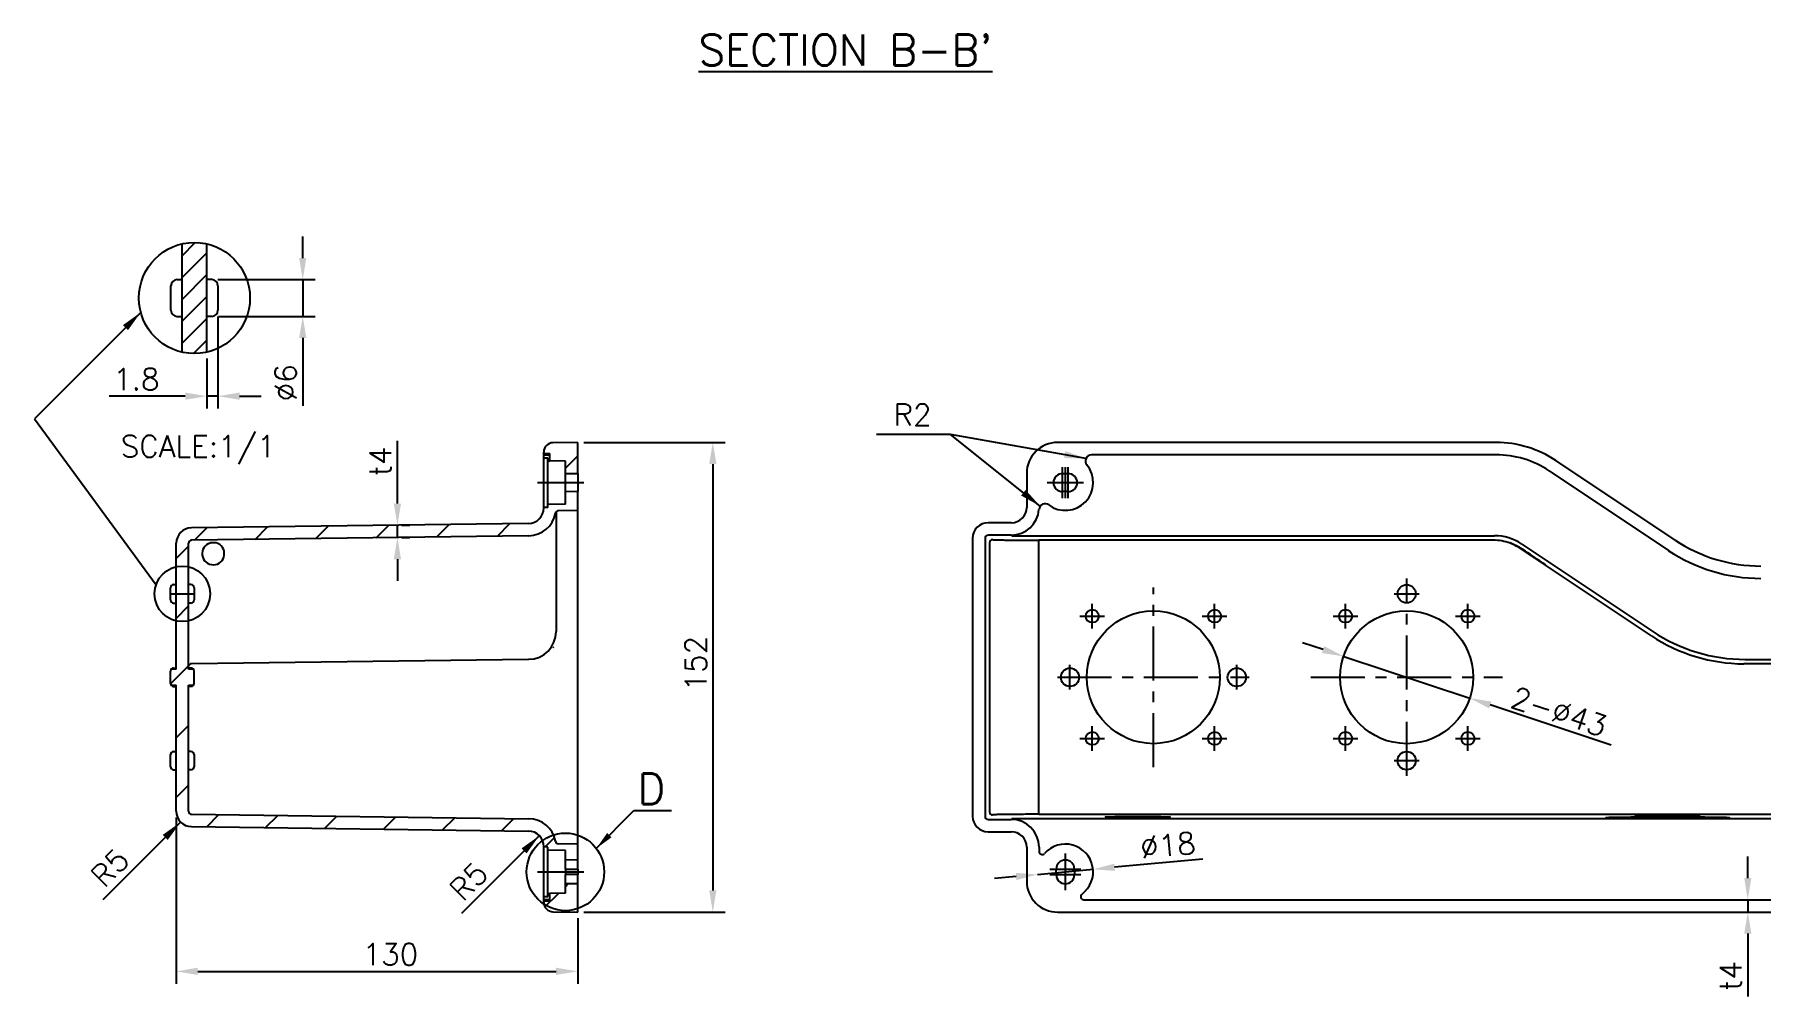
# Model space of a CAD drawing. Extents: x 14808 to 20058, y -13198 to -11680.
# Drawn here: x 19633.6 to 19912.9, y -12854.9 to -12699.2 of the extents above; entities that cross this region are included whole.
import ezdxf

# ---------------------------------------------------------------- set-up
doc = ezdxf.new("R2010")
doc.units = 0
doc.header["$LTSCALE"] = 7
doc.header["$MEASUREMENT"] = 0
doc.linetypes.add('CENTER', pattern=[2, 1.25, -0.25, 0.25, -0.25])
doc.layers.get('0').update_dxf_attribs({"color": 2, "linetype": 'CONTINUOUS'})
for name, color, linetype in [('08_ALL_FEATURES', 7, 'CONTINUOUS'), ('CEN', 1, 'CENTER'), ('D', 2, 'CONTINUOUS'), ('DWG', 7, 'CONTINUOUS')]:
    doc.layers.add(name, color=color, linetype=linetype)
doc.styles.add('GHS', font='romans', dxfattribs={"bigfont": 'ghs'})
doc.dimstyles.new('STANDARD$7', dxfattribs={"dimtxt": 3.5, "dimasz": 3, "dimexe": 1, "dimexo": 0.0625, "dimgap": 1, "dimtad": 1, "dimdec": 4, "dimzin": 0, "dimdsep": 46, "dimtxsty": 'GHS', "dimcen": 1, "dimclrt": 2, "dimadec": 0, "dimazin": 0, "dimtfac": 1, "dimtdec": 4, "dimtofl": 0, "dimtmove": 0, "dimatfit": 3, "dimfxl": 1, "dimtolj": 1, "dimtzin": 0, "dimarcsym": 0})

msp = doc.modelspace()

# ---------------------------------------------------------------- hatches: boundary and pattern name
at = {"linetype": 'Continuous'}
h = msp.add_hatch(dxfattribs=at)
h.set_pattern_fill('XSEC0003', color=2, scale=6.838698, angle=45, style=0, pattern_type=0)
h.set_pattern_definition([(45, (19382.09, -13068.117), (-4.83569, 4.83569), [])])
edge = h.paths.add_edge_path()
edge.add_line((19719.51, -12768.25), (19717.01, -12768.21))
edge.add_line((19717.01, -12768.21), (19717.01, -12767))
edge.add_line((19716.01, -12766.98), (19717.01, -12767))
edge.add_line((19716.01, -12766.98), (19716.01, -12766.78))
edge.add_spline(control_points=[(19717.49, -12765.28), (19716.62, -12765.29), (19716.01, -12765.91), (19716.01, -12766.78)], knot_values=[0, 0, 0, 0, 1, 1, 1, 1], weights=[1, 0.807813, 0.807813, 1], degree=3, periodic=0)
edge.add_line((19721.51, -12765.23), (19717.49, -12765.28))
edge.add_line((19721.51, -12770.26), (19721.51, -12765.23))
edge.add_line((19719.51, -12770.23), (19721.51, -12770.26))
edge.add_line((19719.51, -12770.23), (19719.51, -12768.25))
edge = h.paths.add_edge_path()
edge.add_arc((19718.41, -12776.78), 0.5, 90.9837, 169.053)
edge.add_spline(control_points=[(19713.56, -12780.33), (19715.79, -12780.3), (19717.5, -12778.88), (19717.92, -12776.69)], knot_values=[0, 0, 0, 0, 1, 1, 1, 1], weights=[1, 0.85032, 0.85032, 1], degree=3, periodic=0)
edge.add_line((19713.56, -12780.33), (19659, -12781.05))
edge.add_spline(control_points=[(19659, -12781.05), (19658.71, -12781.05), (19658.51, -12781.26), (19658.51, -12781.55)], knot_values=[0, 0, 0, 0, 1, 1, 1, 1], weights=[1, 0.807813, 0.807813, 1], degree=3, periodic=0)
edge.add_line((19658.51, -12801.93), (19658.51, -12781.55))
edge.add_line((19659.41, -12801.95), (19658.51, -12801.93))
edge.add_line((19659.41, -12804.51), (19659.41, -12801.95))
edge.add_line((19658.51, -12804.53), (19659.41, -12804.51))
edge.add_line((19658.51, -12824.91), (19658.51, -12804.53))
edge.add_spline(control_points=[(19659, -12825.41), (19658.71, -12825.41), (19658.51, -12825.2), (19658.51, -12824.91)], knot_values=[0, 0, 0, 0, 1, 1, 1, 1], weights=[1, 0.807813, 0.807813, 1], degree=3, periodic=0)
edge.add_line((19659, -12825.41), (19713.56, -12826.13))
edge.add_spline(control_points=[(19713.56, -12826.13), (19715.79, -12826.15), (19717.5, -12827.58), (19717.92, -12829.77)], knot_values=[0, 0, 0, 0, 1, 1, 1, 1], weights=[1, 0.85032, 0.85032, 1], degree=3, periodic=0)
edge.add_arc((19718.41, -12829.68), 0.5, 190.9471, 269)
edge.add_line((19721.51, -12830.23), (19718.41, -12830.18))
edge.add_line((19721.51, -12832.81), (19721.51, -12830.23))
edge.add_line((19721.51, -12832.81), (19719.51, -12832.78))
edge.add_line((19719.51, -12832.78), (19719.51, -12831.25))
edge.add_line((19719.51, -12831.25), (19716.66, -12831.2))
edge.add_line((19716.66, -12831.2), (19716.66, -12830.71))
edge.add_line((19716.66, -12830.71), (19716.01, -12830.7))
edge.add_line((19716.01, -12830.7), (19716.01, -12830.62))
edge.add_spline(control_points=[(19713.54, -12828.13), (19714.99, -12828.14), (19716.01, -12829.18), (19716.01, -12830.62)], knot_values=[0, 0, 0, 0, 1, 1, 1, 1], weights=[1, 0.807813, 0.807813, 1], degree=3, periodic=0)
edge.add_line((19658.97, -12827.41), (19713.54, -12828.13))
edge.add_spline(control_points=[(19658.97, -12827.41), (19657.52, -12827.39), (19656.51, -12826.36), (19656.51, -12824.91)], knot_values=[0, 0, 0, 0, 1, 1, 1, 1], weights=[1, 0.807813, 0.807813, 1], degree=3, periodic=0)
edge.add_line((19656.51, -12824.91), (19656.51, -12804.53))
edge.add_line((19655.61, -12804.51), (19656.51, -12804.53))
edge.add_line((19655.61, -12804.51), (19655.61, -12801.95))
edge.add_line((19656.51, -12801.93), (19655.61, -12801.95))
edge.add_line((19656.51, -12801.93), (19656.51, -12781.55))
edge.add_spline(control_points=[(19658.97, -12779.05), (19657.52, -12779.07), (19656.51, -12780.1), (19656.51, -12781.55)], knot_values=[0, 0, 0, 0, 1, 1, 1, 1], weights=[1, 0.807813, 0.807813, 1], degree=3, periodic=0)
edge.add_line((19713.54, -12778.33), (19658.97, -12779.05))
edge.add_spline(control_points=[(19713.54, -12778.33), (19714.99, -12778.31), (19716.01, -12777.28), (19716.01, -12775.83)], knot_values=[0, 0, 0, 0, 1, 1, 1, 1], weights=[1, 0.807813, 0.807813, 1], degree=3, periodic=0)
edge.add_line((19716.01, -12775.83), (19716.01, -12775.75))
edge.add_line((19716.66, -12775.75), (19716.01, -12775.75))
edge.add_line((19716.66, -12775.75), (19716.66, -12775.25))
edge.add_line((19719.51, -12775.2), (19716.66, -12775.25))
edge.add_line((19719.51, -12775.2), (19719.51, -12773.23))
edge.add_line((19721.51, -12773.19), (19719.51, -12773.23))
edge.add_line((19721.51, -12776.23), (19721.51, -12773.19))
edge.add_line((19721.51, -12776.23), (19718.41, -12776.28))
edge = h.paths.add_edge_path()
edge.add_line((19717.01, -12839.46), (19717.01, -12838.25))
edge.add_line((19719.51, -12838.2), (19717.01, -12838.25))
edge.add_line((19719.51, -12838.2), (19719.51, -12836.68))
edge.add_line((19721.51, -12836.64), (19719.51, -12836.68))
edge.add_line((19721.51, -12841.23), (19721.51, -12836.64))
edge.add_line((19717.49, -12841.18), (19721.51, -12841.23))
edge.add_spline(control_points=[(19717.49, -12841.18), (19716.62, -12841.17), (19716.01, -12840.55), (19716.01, -12839.68)], knot_values=[0, 0, 0, 0, 1, 1, 1, 1], weights=[1, 0.807813, 0.807813, 1], degree=3, periodic=0)
edge.add_line((19716.01, -12839.68), (19716.01, -12839.48))
edge.add_line((19717.01, -12839.46), (19716.01, -12839.48))
at = {"layer": 'D'}
h = msp.add_hatch(dxfattribs=at)
h.set_pattern_fill('ANSI31', color=256, scale=20)
h.set_pattern_definition([(45, (15651.8118, -14329.4217), (-1.767767, 1.767767), [])])
h.paths.add_polyline_path([(19661.47, -12733.08, 0.112596), (19657.47, -12733.08), (19657.47, -12750.62, 0.112596), (19661.47, -12750.62)])

# ---------------------------------------------------------------- linework, layer by layer
at = {"color": 7, "linetype": 'Continuous'}
for p, q in [((19657.47, -12750.62), (19657.47, -12733.08)), ((19661.47, -12750.62), (19661.47, -12733.08)), ((19656.66, -12738.87), (19657.47, -12738.85)), ((19662.29, -12738.87), (19661.47, -12738.85)), ((19656.66, -12744.84), (19657.47, -12744.85)), ((19662.29, -12744.84), (19661.47, -12744.85)), ((19721.51, -12765.23), (19717.49, -12765.28)), ((19721.51, -12770.26), (19721.51, -12765.23)), ((19716.01, -12766.98), (19716.01, -12766.78)), ((19716.01, -12766.98), (19717.01, -12767)), ((19717.01, -12768.21), (19717.01, -12767)), ((19719.51, -12768.25), (19717.01, -12768.21)), ((19719.51, -12770.23), (19719.51, -12768.25)), ((19716.01, -12775.83), (19716.01, -12771.73)), ((19716.66, -12775.75), (19716.66, -12771.73)), ((19719.51, -12770.23), (19721.51, -12770.26)), ((19721.51, -12773.19), (19719.51, -12773.23)), ((19719.51, -12775.2), (19719.51, -12773.23)), ((19721.51, -12776.23), (19721.51, -12773.19)), ((19716.66, -12775.75), (19716.01, -12775.75)), ((19719.51, -12775.2), (19716.66, -12775.25)), ((19721.51, -12776.23), (19718.41, -12776.28)), ((19713.54, -12778.33), (19658.97, -12779.05)), ((19713.56, -12780.33), (19659, -12781.05)), ((19656.51, -12801.93), (19656.51, -12781.55)), ((19658.51, -12801.93), (19658.51, -12781.55)), ((19656.1, -12788.24), (19656.51, -12788.23)), ((19656.1, -12791.22), (19656.51, -12791.23)), ((19658.91, -12791.22), (19658.51, -12791.23)), ((19655.61, -12804.22), (19655.61, -12802.24)), ((19656.51, -12801.93), (19655.7, -12801.95)), ((19656.1, -12801.74), (19656.51, -12801.73)), ((19658.91, -12801.74), (19658.51, -12801.73)), ((19659.31, -12801.95), (19658.51, -12801.93)), ((19659.41, -12804.22), (19659.41, -12802.24)), ((19655.7, -12804.51), (19656.51, -12804.53)), ((19656.1, -12804.72), (19656.51, -12804.73)), ((19656.51, -12824.91), (19656.51, -12804.53)), ((19658.51, -12804.53), (19659.31, -12804.51)), ((19658.51, -12824.91), (19658.51, -12804.53)), ((19658.91, -12804.72), (19658.51, -12804.73)), ((19658.91, -12815.24), (19658.51, -12815.23)), ((19658.91, -12818.22), (19658.51, -12818.23)), ((19658.97, -12827.41), (19713.54, -12828.13)), ((19659, -12825.41), (19713.56, -12826.13)), ((19716.01, -12834.73), (19716.01, -12830.62)), ((19716.66, -12830.71), (19716.01, -12830.7)), ((19716.66, -12834.73), (19716.66, -12830.71)), ((19721.51, -12830.23), (19718.41, -12830.18)), ((19721.51, -12834.28), (19721.51, -12830.23)), ((19719.51, -12831.25), (19716.66, -12831.2)), ((19719.51, -12834.28), (19719.51, -12831.25)), ((19721.51, -12832.81), (19719.51, -12832.78)), ((19719.51, -12838.2), (19719.51, -12835.18)), ((19721.51, -12841.23), (19721.51, -12835.18)), ((19719.51, -12838.2), (19717.01, -12838.25)), ((19717.01, -12839.46), (19717.01, -12838.25)), ((19721.51, -12836.64), (19719.51, -12836.68)), ((19717.01, -12839.46), (19716.01, -12839.48)), ((19716.01, -12839.68), (19716.01, -12839.48)), ((19717.49, -12841.18), (19721.51, -12841.23))]:
    msp.add_line(p, q, dxfattribs=at)
for centre, radius, start, end in [((19717.51, -12766.78), 1.5, 90.75, 180), ((19713.51, -12775.83), 2.5, 270.75, 0), ((19713.51, -12775.83), 4.5, 270.75, 349.0529), ((19718.41, -12776.78), 0.5, 90.9839, 169.0527), ((19659.01, -12781.55), 2.5, 90.75, 180), ((19659.01, -12781.55), 0.5, 90.75, 180), ((19656.11, -12802.24), 0.5, 91, 180), ((19659.01, -12801.55), 0.5, 89.9528, 165.7965), ((19658.91, -12802.24), 0.5, 0, 89), ((19656.11, -12804.22), 0.5, 180, 269), ((19658.91, -12804.22), 0.5, 271, 0), ((19659.01, -12824.91), 2.5, 180, 269.25), ((19659.01, -12824.91), 0.5, 180, 269.25), ((19713.51, -12830.62), 2.5, 0, 89.25), ((19713.51, -12830.62), 4.5, 10.9471, 89.25), ((19718.41, -12829.68), 0.5, 190.9471, 269), ((19717.51, -12839.68), 1.5, 180, 269.25)]:
    msp.add_arc(centre, radius, start, end, dxfattribs=at)
at = {"layer": '08_ALL_FEATURES', "color": 7, "linetype": 'Continuous'}
for p, q in [((19655.67, -12743.84), (19655.67, -12739.87)), ((19663.27, -12739.87), (19663.27, -12743.84)), ((19870.14, -12765.23), (19799.18, -12765.23)), ((19716.01, -12771.73), (19716.01, -12767.01)), ((19716.01, -12767.23), (19717.01, -12767.25)), ((19716.01, -12767.72), (19716.66, -12767.73)), ((19716.66, -12771.73), (19716.66, -12767.73)), ((19716.66, -12768.22), (19717.01, -12768.23)), ((19870.13, -12767.23), (19804.68, -12767.23)), ((19899.14, -12781.03), (19879.84, -12768.17)), ((19719.51, -12773.23), (19719.51, -12770.23)), ((19721.51, -12770.26), (19721.51, -12773.19)), ((19794.18, -12770.23), (19794.18, -12775.73)), ((19799.98, -12770.26), (19800.88, -12770.26)), ((19878.73, -12769.83), (19898.03, -12782.7)), ((19800.88, -12773.19), (19799.98, -12773.19)), ((19718.01, -12776.5), (19718.01, -12795.83)), ((19721.51, -12830.23), (19721.51, -12776.23)), ((19791.68, -12778.23), (19787.93, -12778.23)), ((19791.68, -12780.23), (19787.93, -12780.23)), ((19791.79, -12780.33), (19791.68, -12780.23)), ((19791.79, -12780.33), (19869.88, -12780.33)), ((19662.96, -12781.49), (19662, -12781.5)), ((19785.43, -12780.73), (19785.43, -12825.73)), ((19787.43, -12780.73), (19787.43, -12825.73)), ((19788.16, -12781.45), (19788.16, -12825.01)), ((19796.16, -12825.41), (19796.16, -12781.05)), ((19869.66, -12781.05), (19796.16, -12781.05)), ((19895.28, -12796.51), (19874.09, -12782.39)), ((19874.31, -12781.68), (19895.5, -12795.8)), ((19655.61, -12790.72), (19655.61, -12788.74)), ((19658.91, -12788.24), (19658.51, -12788.23)), ((19659.41, -12788.74), (19659.41, -12790.72)), ((19713.56, -12800.33), (19659, -12801.05)), ((19999.71, -12801.05), (19910.26, -12801.05)), ((19910.47, -12800.33), (20004.08, -12800.33)), ((19655.61, -12817.72), (19655.61, -12815.74)), ((19656.1, -12815.24), (19656.51, -12815.23)), ((19659.41, -12815.74), (19659.41, -12817.72)), ((19656.1, -12818.22), (19656.51, -12818.23)), ((19787.93, -12826.23), (19791.68, -12826.23)), ((19791.68, -12826.23), (19791.79, -12826.13)), ((20004.08, -12826.13), (19791.79, -12826.13)), ((19796.16, -12825.41), (19999.71, -12825.41)), ((19894.43, -12825.9), (19901.43, -12825.9)), ((19894.43, -12826.07), (19894.43, -12825.9)), ((19901.43, -12826.07), (19894.43, -12826.07)), ((19901.43, -12825.9), (19901.43, -12826.07)), ((19787.93, -12828.23), (19791.68, -12828.23)), ((19794.18, -12830.73), (19794.18, -12836.23)), ((19796.18, -12830.73), (19796.18, -12831.42)), ((19716.01, -12839.48), (19716.01, -12834.73)), ((19716.66, -12838.73), (19716.66, -12834.73)), ((19719.51, -12834.28), (19721.51, -12834.28)), ((19719.51, -12834.28), (19719.51, -12835.18)), ((19721.51, -12835.18), (19719.51, -12835.18)), ((19721.51, -12834.28), (19721.51, -12835.18)), ((19798.97, -12835.18), (19798.97, -12834.28)), ((19801.9, -12834.28), (19801.9, -12835.18)), ((19716.01, -12838.74), (19716.66, -12838.73)), ((19717.01, -12839.21), (19716.01, -12839.23)), ((19716.66, -12838.24), (19717.01, -12838.23)), ((19803.43, -12839.23), (19991.19, -12839.23)), ((19799.18, -12841.23), (19996.68, -12841.23))]:
    msp.add_line(p, q, dxfattribs=at)
for centre, radius in [((19855.68, -12789.73), 1.48), ((19804.78, -12793.33), 1.05), ((19814.68, -12803.23), 10.75), ((19824.58, -12793.33), 1.05), ((19845.78, -12793.33), 1.05), ((19855.68, -12803.23), 10.75), ((19865.58, -12793.33), 1.05), ((19801.18, -12803.23), 1.48), ((19828.18, -12803.23), 1.48), ((19804.78, -12813.13), 1.05), ((19824.58, -12813.13), 1.05), ((19845.78, -12813.13), 1.05), ((19865.58, -12813.13), 1.05), ((19855.68, -12816.73), 1.48)]:
    msp.add_circle(centre, radius, dxfattribs=at)
for centre, radius, start, end in [((19656.67, -12739.87), 1, 91, 180), ((19662.27, -12739.87), 1, 0, 89), ((19656.67, -12743.84), 1, 180, 269), ((19662.27, -12743.84), 1, 271, 0), ((19800.43, -12771.73), 4.5, 233.5685, 39.5189), ((19804.68, -12768.23), 1, 90, 219.5189), ((19799.98, -12771.73), 1.47, 90, 270), ((19800.88, -12771.73), 1.47, 270, 90), ((19797.17, -12776.15), 1, 53.5685, 175.573), ((19869.88, -12788.33), 8, 56.3081, 90.0018), ((19662.51, -12783.23), 1.8, 106.2137, 75.4534), ((19788.66, -12781.45), 0.5, 90.0121, 179.9879), ((19869.65, -12789.11), 8.06, 69.8792, 89.9231), ((19869.66, -12789.03), 7.98, 67.533, 69.7994), ((19869.65, -12789.07), 8.02, 56.3278, 67.5223), ((20086.98, -12465.73), 381.54, 236.0873, 236.3198), ((19656.11, -12788.74), 0.5, 91, 180), ((19658.91, -12788.74), 0.5, 0, 89), ((19656.11, -12790.72), 0.5, 180, 269), ((19658.91, -12790.72), 0.5, 271, 0), ((19713.51, -12795.83), 4.5, 270.75, 0), ((19910.26, -12774.05), 27, 236.3098, 270.0001), ((19910.47, -12773.34), 27, 236.3104, 269.9995), ((19713.97, -12795.6), 4.58, 322.3395, 322.7917), ((19659.01, -12801.55), 0.5, 90.7028, 165.777), ((19656.11, -12815.74), 0.5, 91, 180), ((19658.91, -12815.74), 0.5, 0, 89), ((19656.11, -12817.72), 0.5, 180, 269), ((19658.91, -12817.72), 0.5, 271, 0), ((19788.66, -12825.01), 0.5, 180.0121, 269.9879), ((19800.43, -12834.73), 4.5, 306.8706, 138.5897), ((19796.68, -12831.42), 0.5, 179.9715, 318.6015), ((19800.43, -12834.28), 1.47, 0, 180), ((19800.43, -12835.18), 1.47, 180, 0), ((19803.43, -12838.73), 0.5, 126.8501, 270.039)]:
    msp.add_arc(centre, radius, start, end, dxfattribs=at)
for centre, major_axis, ratio, start_param, end_param in [((19799.18, -12770.23), (3.54, -3.54), 0.999829, 2.35628, 3.926905), ((19870.14, -12782.73), (5.07, 16.75), 0.999906, -0.293975, 0.293975), ((19870.14, -12782.73), (4.49, 14.84), 0.999906, -0.293975, 0.293975), ((19791.68, -12775.73), (1.77, -1.77), 0.999829, -0.785312, 0.785312), ((19791.68, -12775.73), (3.18, -3.18), 0.999829, -0.785312, 0.708048), ((19787.93, -12780.73), (1.77, -1.77), 0.999829, 2.35628, 3.926905), ((19787.93, -12780.73), (0.354, -0.354), 0.999829, 2.35628, 3.926905), ((19875.44, -12783.23), (2.7, -1.8), 0.007261, -1.581689, 2.086307), ((19913, -12760.23), (-7.82, -25.84), 0.999906, -0.293975, 0.293975), ((19913, -12760.23), (-7.25, -23.93), 0.999906, -0.293975, 0.293975), ((19787.93, -12825.73), (1.77, 1.77), 0.999829, -3.926905, -2.35628), ((19787.93, -12825.73), (0.354, 0.354), 0.999829, -3.926905, -2.35628), ((19791.68, -12830.73), (-3.18, -3.18), 0.999829, 2.35628, 3.926905), ((19894.43, -12825.98), (6.5, 0), 0.013091, 1.570796, 4.712389), ((19901.43, -12825.98), (6.5, 0), 0.013091, 4.712389, 7.853982), ((19791.68, -12830.73), (-1.77, -1.77), 0.999829, 2.35628, 3.926905), ((19799.18, -12836.23), (3.54, 3.54), 0.999829, 2.35628, 3.926905)]:
    msp.add_ellipse(centre, major_axis=major_axis, ratio=ratio, start_param=start_param, end_param=end_param, dxfattribs=at)
for centre in [(19812.18, -12825.84), (19897.93, -12825.54)]:
    msp.add_ellipse(centre, major_axis=(5.25, 0), ratio=0.013091, dxfattribs=at)
for points, knots in [([(19788.66, -12780.95), (19788.67, -12780.96), (19788.73, -12780.96), (19788.84, -12780.97), (19789.02, -12780.98), (19789.28, -12780.99), (19789.59, -12781), (19790.14, -12781.01), (19790.95, -12781.02), (19792.07, -12781.03), (19793.34, -12781.04), (19794.72, -12781.05), (19795.67, -12781.05), (19796.16, -12781.05)], [0, 0, 0, 0, 0.006278, 0.021634, 0.046278, 0.080028, 0.122493, 0.173243, 0.297651, 0.448615, 0.620392, 0.806562, 1, 1, 1, 1]), ([(19874.1, -12782.37), (19873.96, -12782.27), (19873.43, -12781.94), (19872.86, -12781.67), (19872.43, -12781.5)], [0, 0, 0, 0, 0.274319, 1, 1, 1, 1]), ([(19872.44, -12781.49), (19872.56, -12781.53), (19873.15, -12781.76), (19873.71, -12782.05), (19874.12, -12782.33)], [0, 0, 0, 0, 0.214189, 1, 1, 1, 1]), ([(19796.16, -12825.41), (19795.67, -12825.41), (19794.72, -12825.41), (19793.34, -12825.42), (19792.07, -12825.43), (19790.95, -12825.44), (19790.14, -12825.45), (19789.59, -12825.46), (19789.28, -12825.47), (19789.02, -12825.48), (19788.84, -12825.48), (19788.73, -12825.5), (19788.67, -12825.5), (19788.66, -12825.51)], [0, 0, 0, 0, 0.193438, 0.379608, 0.551385, 0.702349, 0.826757, 0.877507, 0.919972, 0.953722, 0.978366, 0.993722, 1, 1, 1, 1])]:
    msp.add_open_spline(points, degree=3, knots=knots, dxfattribs=at)
at = {"layer": 'CEN'}
for p, q in [((19799.98, -12774.23), (19799.98, -12769.23)), ((19800.43, -12774.23), (19800.43, -12769.23)), ((19800.88, -12774.23), (19800.88, -12769.23)), ((19715.01, -12771.73), (19722.51, -12771.73)), ((19797.48, -12771.73), (19803.38, -12771.73)), ((19797.48, -12771.73), (19803.38, -12771.73)), ((19814.68, -12817.78), (19814.68, -12788.68)), ((19855.68, -12819.21), (19855.68, -12787.25)), ((19804.78, -12795.33), (19804.78, -12791.33)), ((19824.58, -12795.33), (19824.58, -12791.33)), ((19845.78, -12795.33), (19845.78, -12791.33)), ((19853.68, -12789.73), (19857.68, -12789.73)), ((19865.58, -12795.33), (19865.58, -12791.33)), ((19802.78, -12793.33), (19806.78, -12793.33)), ((19822.58, -12793.33), (19826.58, -12793.33)), ((19843.78, -12793.33), (19847.78, -12793.33)), ((19863.58, -12793.33), (19867.58, -12793.33)), ((19801.18, -12805.23), (19801.18, -12801.23)), ((19828.18, -12805.23), (19828.18, -12801.23)), ((19799.14, -12803.23), (19830.21, -12803.23)), ((19840.14, -12803.23), (19871.21, -12803.23)), ((19804.78, -12815.13), (19804.78, -12811.13)), ((19824.58, -12815.13), (19824.58, -12811.13)), ((19845.78, -12815.13), (19845.78, -12811.13)), ((19865.58, -12815.13), (19865.58, -12811.13)), ((19802.78, -12813.13), (19806.78, -12813.13)), ((19822.58, -12813.13), (19826.58, -12813.13)), ((19843.78, -12813.13), (19847.78, -12813.13)), ((19863.58, -12813.13), (19867.58, -12813.13)), ((19853.68, -12816.73), (19857.68, -12816.73)), ((19800.43, -12837.68), (19800.43, -12831.78)), ((19715.01, -12834.73), (19722.51, -12834.73)), ((19797.93, -12834.28), (19802.93, -12834.28)), ((19797.93, -12835.18), (19802.93, -12835.18))]:
    msp.add_line(p, q, dxfattribs=at)
at = {"layer": 'D'}
for p, q in [((19677, -12735.38), (19677, -12731.88)), ((19663.27, -12738.88), (19679, -12738.88)), ((19677, -12738.88), (19677, -12744.82)), ((19663.27, -12744.82), (19663.27, -12759.74)), ((19663.38, -12744.82), (19679, -12744.82)), ((19677, -12748.32), (19677, -12759.32)), ((19661.47, -12751.62), (19661.47, -12759.74)), ((19657.97, -12757.74), (19645.64, -12757.74)), ((19663.27, -12757.74), (19661.47, -12757.74)), ((19666.77, -12757.74), (19670.27, -12757.74)), ((19692.32, -12775.12), (19692.32, -12764.95)), ((19722.51, -12765.23), (19745.37, -12765.23)), ((19743.37, -12768.73), (19743.37, -12837.73)), ((19692.32, -12780.62), (19692.32, -12778.62)), ((19692.96, -12778.62), (19694.32, -12778.62)), ((19692.99, -12780.62), (19694.32, -12780.62)), ((19692.32, -12784.12), (19692.32, -12787.62)), ((19655.61, -12789.73), (19659.41, -12789.73)), ((19842.16, -12798.75), (19838.84, -12797.65)), ((19845.48, -12799.85), (19865.89, -12806.61)), ((19888.8, -12814.21), (19869.21, -12807.71)), ((19656.51, -12825.91), (19656.51, -12852.83)), ((19822.67, -12832.66), (19808.4, -12833.99)), ((19910.89, -12835.73), (19910.89, -12832.23)), ((19792.47, -12835.47), (19788.98, -12835.8)), ((19795.95, -12835.15), (19804.91, -12834.31)), ((19903.64, -12839.23), (19912.89, -12839.23)), ((19910.89, -12839.23), (19910.89, -12841.23)), ((19722.51, -12841.23), (19745.37, -12841.23)), ((19903.64, -12841.23), (19912.89, -12841.23)), ((19721.51, -12842.23), (19721.51, -12852.83)), ((19910.89, -12844.73), (19910.89, -12854.9)), ((19660.01, -12850.83), (19718.01, -12850.83))]:
    msp.add_line(p, q, dxfattribs=at)
for centre, radius in [((19659.47, -12741.85), 8.99), ((19657.51, -12789.73), 4.5), ((19719.51, -12834.73), 6.28)]:
    msp.add_circle(centre, radius, dxfattribs=at)
for points in [[(19676.41, -12735.38), (19677.58, -12735.38), (19677, -12738.88)], [(19676.41, -12748.32), (19677.58, -12748.32), (19677, -12744.82)], [(19657.97, -12757.16), (19657.97, -12758.32), (19661.47, -12757.74)], [(19666.77, -12757.16), (19666.77, -12758.32), (19663.27, -12757.74)], [(19742.79, -12768.73), (19743.96, -12768.73), (19743.37, -12765.23)], [(19691.74, -12775.12), (19692.91, -12775.12), (19692.32, -12778.62)], [(19691.74, -12784.12), (19692.91, -12784.12), (19692.32, -12780.62)], [(19842.34, -12798.19), (19841.97, -12799.3), (19845.48, -12799.85)], [(19869.39, -12807.16), (19869.03, -12808.27), (19865.89, -12806.61)], [(19808.35, -12833.41), (19808.45, -12834.57), (19804.91, -12834.31)], [(19792.41, -12834.89), (19792.52, -12836.05), (19795.95, -12835.15)], [(19910.31, -12835.73), (19911.47, -12835.73), (19910.89, -12839.23)], [(19742.79, -12837.73), (19743.96, -12837.73), (19743.37, -12841.23)], [(19910.31, -12844.73), (19911.47, -12844.73), (19910.89, -12841.23)], [(19660.01, -12850.24), (19660.01, -12851.41), (19656.51, -12850.83)], [(19718.01, -12850.24), (19718.01, -12851.41), (19721.51, -12850.83)]]:
    msp.add_solid(points, dxfattribs=at)

# ---------------------------------------------------------------- texts
at = {"color": 7, "linetype": 'Continuous', "style": 'GHS'}
msp.add_text("%%USECTION B-B'", height=5, dxfattribs=at).set_placement((19741.07, -12704.2))
at = {"linetype": 'Continuous', "style": 'GHS'}
msp.add_text('SCALE:1/1', height=3.5, dxfattribs=at).set_placement((19647.54, -12767.6))
at = {"layer": 'D', "style": 'GHS'}
msp.add_text('R2', height=3.5, dxfattribs=at).set_placement((19772.63, -12762.5))
for p in [(19644.86, -12837.46), (19702.92, -12839.66)]:
    msp.add_text('R5', height=3.5, rotation=45, dxfattribs=at).set_placement(p)
at = {"layer": 'D', "char_height": 3.5, "attachment_point": 5, "style": 'GHS'}
for s, insert in [('\\A1;1.8', (19650.06, -12754.99)), ('\\A1;130', (19691.2, -12848.08))]:
    msp.add_mtext(s, dxfattribs=dict(at, insert=insert))
for s, insert, rotation in [('\\A1;%%C6', (19674.25, -12755.57), 90), ('\\A1;t4', (19689.57, -12768.28), 90), ('\\A1;152', (19740.62, -12801.03), 90), ('\\A1;2-%%C43', (19880.35, -12808.8), 341.6642), ('\\A1;%%C18', (19817.02, -12830.42), 5.3241), ('\\A1;t4', (19908.14, -12851.56), 90)]:
    msp.add_mtext(s, dxfattribs=dict(at, insert=insert, rotation=rotation))
at = {"layer": 'DWG', "color": 7, "linetype": 'Continuous', "style": 'GHS'}
msp.add_text('D', height=5, dxfattribs=at).set_placement((19731.18, -12823.79))

# ---------------------------------------------------------------- leaders
at = {"layer": 'D'}
for points, override in [([(19650.78, -12744.17), (19633.58, -12761.4), (19653.26, -12788.26)], {"dimasz": 3.5, "dimexe": 2, "dimtad": 0, "dimzin": 8, "dimcen": 5, "dimclrt": 256, "dimazin": 2, "dimtp": 0.1, "dimtm": 1e-09}), ([(19796.37, -12775.55), (19781.82, -12763.94), (19769.87, -12763.94)], {"dimasz": 3.5, "dimexe": 2, "dimtad": 0, "dimzin": 8, "dimcen": 5, "dimclrt": 256, "dimazin": 2, "dimtp": 0.1, "dimtm": 1e-09}), ([(19803.77, -12767.8), (19781.82, -12763.94)], {"dimasz": 3.5, "dimexe": 2, "dimtad": 0, "dimzin": 8, "dimcen": 5, "dimclrt": 256, "dimazin": 2, "dimtp": 0.1, "dimtm": 1e-09}), ([(19724.51, -12830.93), (19730.58, -12824.78), (19736.68, -12824.79)], {"dimgap": 1, "dimtad": 0}), ([(19657.23, -12826.67), (19644.64, -12839.25)], {"dimasz": 3.5, "dimexe": 2, "dimtad": 0, "dimzin": 8, "dimcen": 5, "dimclrt": 256, "dimazin": 2, "dimtp": 0.1, "dimtm": 1e-09}), ([(19715.29, -12828.87), (19702.7, -12841.45)], {"dimasz": 3.5, "dimexe": 2, "dimtad": 0, "dimzin": 8, "dimcen": 5, "dimclrt": 256, "dimazin": 2, "dimtp": 0.1, "dimtm": 1e-09})]:
    msp.add_leader(points, dimstyle='STANDARD$7', override=override, dxfattribs=at)

doc.saveas('drawing.dxf')
